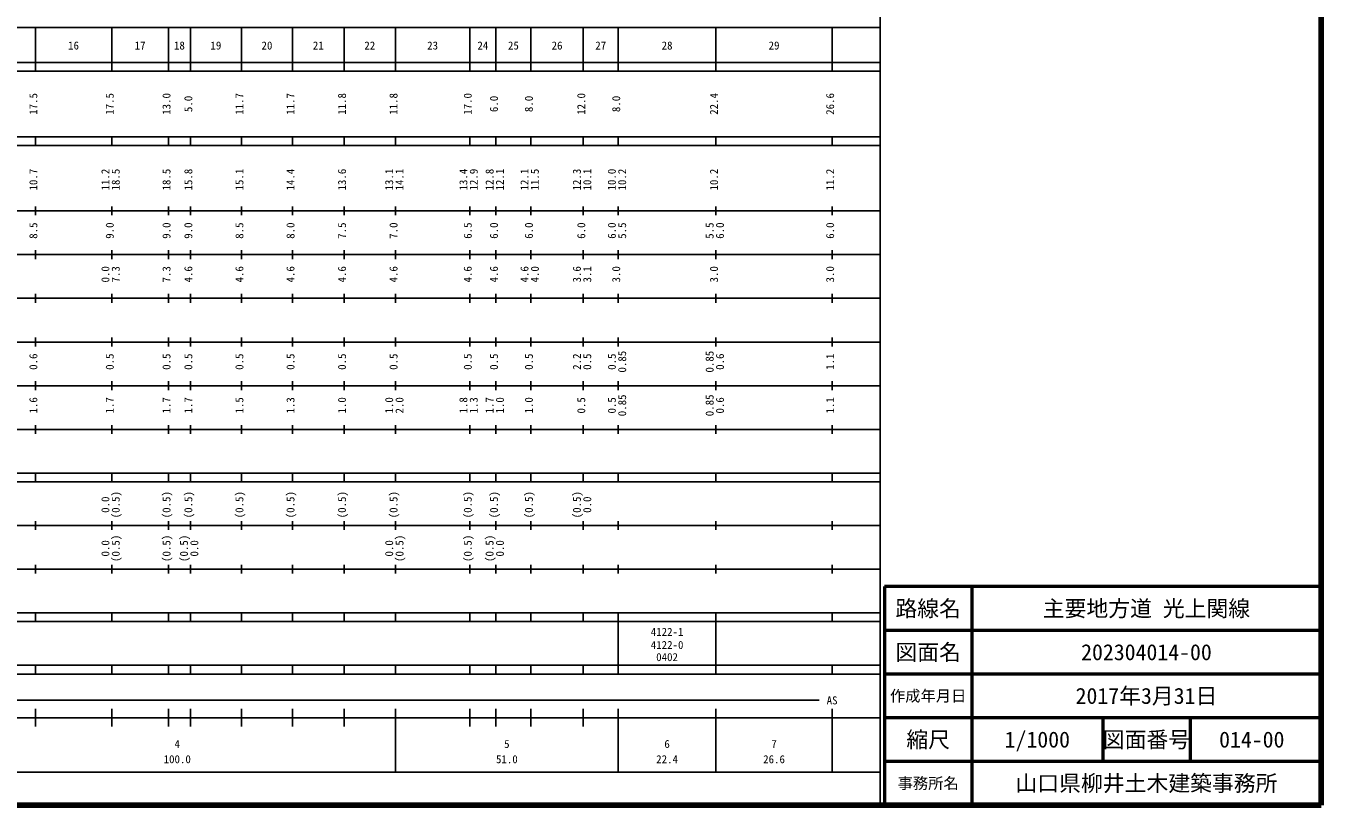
# Model space of a CAD drawing. Units: millimetres on the paper, enlarged 1000 times. Extents: x 40000 to 680000, y 20000 to 380000.
# Drawn here: x 383336 to 680000, y 20000 to 198357 of the extents above; entities that cross this region are included whole.
import ezdxf
from ezdxf.enums import TextEntityAlignment as Align

# ---------------------------------------------------------------- set-up
doc = ezdxf.new("R2010")
doc.units = ezdxf.units.MM
doc.header["$LTSCALE"] = 1000
for name, color, linetype, lineweight in [('M-TTL', 2, 'Continuous', 140), ('M-TTL-BAND', 7, 'Continuous', 25), ('M-TTL-FRAM', 2, 'Continuous', 50), ('M-TTL-LINE', 7, 'Continuous', 50)]:
    doc.layers.add(name, color=color, linetype=linetype, lineweight=lineweight)
doc.layers.add('M-TTL-TXT', color=7, linetype='Continuous')
doc.styles.add('ＭＳ ゴシック', font='')
doc.styles.get('ＭＳ ゴシック').set_extended_font_data('MS Gothic')

msp = doc.modelspace()

# ---------------------------------------------------------------- linework, layer by layer
at = {"layer": 'M-TTL'}
for p, q in [((680000, 20000), (680000, 380000)), ((40000, 20000), (680000, 20000))]:
    msp.add_line(p, q, dxfattribs=at)
at = {"layer": 'M-TTL-BAND'}
for p, q in [((579000, 20000), (579000, 370000)), ((68000, 198000), (579000, 198000)), ((385500, 188000), (385500, 198000)), ((403000, 188000), (403000, 198000)), ((416000, 188000), (416000, 198000)), ((421000, 188000), (421000, 198000)), ((432700, 188000), (432700, 198000)), ((444400, 188000), (444400, 198000)), ((456200, 188000), (456200, 198000)), ((468000, 188000), (468000, 198000)), ((485000, 188000), (485000, 198000)), ((491000, 188000), (491000, 198000)), ((499000, 188000), (499000, 198000)), ((511000, 188000), (511000, 198000)), ((519000, 188000), (519000, 198000)), ((541400, 188000), (541400, 198000)), ((568000, 188000), (568000, 198000)), ((40000, 190000), (579000, 190000)), ((40000, 188000), (579000, 188000)), ((40000, 173000), (579000, 173000)), ((385500, 171000), (385500, 173000)), ((403000, 171000), (403000, 173000)), ((416000, 171000), (416000, 173000)), ((421000, 171000), (421000, 173000)), ((432700, 171000), (432700, 173000)), ((444400, 171000), (444400, 173000)), ((456200, 171000), (456200, 173000)), ((468000, 171000), (468000, 173000)), ((485000, 171000), (485000, 173000)), ((491000, 171000), (491000, 173000)), ((499000, 171000), (499000, 173000)), ((511000, 171000), (511000, 173000)), ((519000, 171000), (519000, 173000)), ((541400, 171000), (541400, 173000)), ((568000, 171000), (568000, 173000)), ((40000, 171000), (579000, 171000)), ((40000, 156000), (579000, 156000)), ((385500, 155000), (385500, 157000)), ((403000, 155000), (403000, 157000)), ((416000, 155000), (416000, 157000)), ((421000, 155000), (421000, 157000)), ((432700, 155000), (432700, 157000)), ((444400, 155000), (444400, 157000)), ((456200, 155000), (456200, 157000)), ((468000, 155000), (468000, 157000)), ((485000, 155000), (485000, 157000)), ((491000, 155000), (491000, 157000)), ((499000, 155000), (499000, 157000)), ((511000, 155000), (511000, 157000)), ((519000, 155000), (519000, 157000)), ((541400, 155000), (541400, 157000)), ((568000, 155000), (568000, 157000)), ((46000, 146000), (579000, 146000)), ((385500, 145000), (385500, 147000)), ((403000, 145000), (403000, 147000)), ((416000, 145000), (416000, 147000)), ((421000, 145000), (421000, 147000)), ((432700, 145000), (432700, 147000)), ((444400, 145000), (444400, 147000)), ((456200, 145000), (456200, 147000)), ((468000, 145000), (468000, 147000)), ((485000, 145000), (485000, 147000)), ((491000, 145000), (491000, 147000)), ((499000, 145000), (499000, 147000)), ((511000, 145000), (511000, 147000)), ((519000, 145000), (519000, 147000)), ((541400, 145000), (541400, 147000)), ((568000, 145000), (568000, 147000)), ((385500, 135000), (385500, 137000)), ((403000, 135000), (403000, 137000)), ((416000, 135000), (416000, 137000)), ((421000, 135000), (421000, 137000)), ((432700, 135000), (432700, 137000)), ((444400, 135000), (444400, 137000)), ((456200, 135000), (456200, 137000)), ((468000, 135000), (468000, 137000)), ((485000, 135000), (485000, 137000)), ((491000, 135000), (491000, 137000)), ((499000, 135000), (499000, 137000)), ((511000, 135000), (511000, 137000)), ((519000, 135000), (519000, 137000)), ((541400, 135000), (541400, 137000)), ((568000, 135000), (568000, 137000)), ((52000, 136000), (579000, 136000)), ((46000, 126000), (579000, 126000)), ((385500, 125000), (385500, 127000)), ((403000, 125000), (403000, 127000)), ((416000, 125000), (416000, 127000)), ((421000, 125000), (421000, 127000)), ((432700, 125000), (432700, 127000)), ((444400, 125000), (444400, 127000)), ((456200, 125000), (456200, 127000)), ((468000, 125000), (468000, 127000)), ((485000, 125000), (485000, 127000)), ((491000, 125000), (491000, 127000)), ((499000, 125000), (499000, 127000)), ((511000, 125000), (511000, 127000)), ((519000, 125000), (519000, 127000)), ((541400, 125000), (541400, 127000)), ((568000, 125000), (568000, 127000)), ((52000, 116000), (579000, 116000)), ((385500, 115000), (385500, 117000)), ((403000, 115000), (403000, 117000)), ((416000, 115000), (416000, 117000)), ((421000, 115000), (421000, 117000)), ((432700, 115000), (432700, 117000)), ((444400, 115000), (444400, 117000)), ((456200, 115000), (456200, 117000)), ((468000, 115000), (468000, 117000)), ((485000, 115000), (485000, 117000)), ((491000, 115000), (491000, 117000)), ((499000, 115000), (499000, 117000)), ((511000, 115000), (511000, 117000)), ((519000, 115000), (519000, 117000)), ((541400, 115000), (541400, 117000)), ((568000, 115000), (568000, 117000)), ((385500, 105000), (385500, 107000)), ((403000, 105000), (403000, 107000)), ((416000, 105000), (416000, 107000)), ((421000, 105000), (421000, 107000)), ((432700, 105000), (432700, 107000)), ((444400, 105000), (444400, 107000)), ((456200, 105000), (456200, 107000)), ((468000, 105000), (468000, 107000)), ((485000, 105000), (485000, 107000)), ((491000, 105000), (491000, 107000)), ((499000, 105000), (499000, 107000)), ((511000, 105000), (511000, 107000)), ((519000, 105000), (519000, 107000)), ((541400, 105000), (541400, 107000)), ((568000, 105000), (568000, 107000)), ((46000, 106000), (579000, 106000)), ((40000, 96000), (579000, 96000)), ((385500, 94000), (385500, 96000)), ((403000, 94000), (403000, 96000)), ((416000, 94000), (416000, 96000)), ((421000, 94000), (421000, 96000)), ((432700, 94000), (432700, 96000)), ((444400, 94000), (444400, 96000)), ((456200, 94000), (456200, 96000)), ((468000, 94000), (468000, 96000)), ((485000, 94000), (485000, 96000)), ((491000, 94000), (491000, 96000)), ((499000, 94000), (499000, 96000)), ((511000, 94000), (511000, 96000)), ((519000, 94000), (519000, 96000)), ((541400, 94000), (541400, 96000)), ((568000, 94000), (568000, 96000)), ((40000, 94000), (579000, 94000)), ((49000, 84000), (579000, 84000)), ((385500, 83000), (385500, 85000)), ((403000, 83000), (403000, 85000)), ((416000, 83000), (416000, 85000)), ((421000, 83000), (421000, 85000)), ((432700, 83000), (432700, 85000)), ((444400, 83000), (444400, 85000)), ((456200, 83000), (456200, 85000)), ((468000, 83000), (468000, 85000)), ((485000, 83000), (485000, 85000)), ((491000, 83000), (491000, 85000)), ((499000, 83000), (499000, 85000)), ((511000, 83000), (511000, 85000)), ((519000, 83000), (519000, 85000)), ((541400, 83000), (541400, 85000)), ((568000, 83000), (568000, 85000)), ((385500, 73000), (385500, 75000)), ((403000, 73000), (403000, 75000)), ((416000, 73000), (416000, 75000)), ((421000, 73000), (421000, 75000)), ((432700, 73000), (432700, 75000)), ((444400, 73000), (444400, 75000)), ((456200, 73000), (456200, 75000)), ((468000, 73000), (468000, 75000)), ((485000, 73000), (485000, 75000)), ((491000, 73000), (491000, 75000)), ((499000, 73000), (499000, 75000)), ((511000, 73000), (511000, 75000)), ((519000, 73000), (519000, 75000)), ((541400, 73000), (541400, 75000)), ((568000, 73000), (568000, 75000)), ((40000, 74000), (579000, 74000)), ((40000, 64000), (579000, 64000)), ((385500, 62000), (385500, 64000)), ((403000, 62000), (403000, 64000)), ((416000, 62000), (416000, 64000)), ((421000, 62000), (421000, 64000)), ((432700, 62000), (432700, 64000)), ((444400, 62000), (444400, 64000)), ((456200, 62000), (456200, 64000)), ((468000, 62000), (468000, 64000)), ((485000, 62000), (485000, 64000)), ((491000, 62000), (491000, 64000)), ((499000, 62000), (499000, 64000)), ((511000, 62000), (511000, 64000)), ((519000, 62000), (519000, 64000)), ((541400, 62000), (541400, 64000)), ((568000, 62000), (568000, 64000)), ((40000, 62000), (579000, 62000)), ((519000, 52000), (519000, 62000)), ((541400, 52000), (541400, 62000)), ((40000, 52000), (579000, 52000)), ((385500, 50000), (385500, 52000)), ((403000, 50000), (403000, 52000)), ((416000, 50000), (416000, 52000)), ((421000, 50000), (421000, 52000)), ((432700, 50000), (432700, 52000)), ((444400, 50000), (444400, 52000)), ((456200, 50000), (456200, 52000)), ((468000, 50000), (468000, 52000)), ((485000, 50000), (485000, 52000)), ((491000, 50000), (491000, 52000)), ((499000, 50000), (499000, 52000)), ((511000, 50000), (511000, 52000)), ((519000, 50000), (519000, 52000)), ((541400, 50000), (541400, 52000)), ((568000, 50000), (568000, 52000)), ((40000, 50000), (579000, 50000)), ((71000, 44000), (565000, 44000)), ((385500, 38000), (385500, 42000)), ((403000, 38000), (403000, 42000)), ((416000, 38000), (416000, 42000)), ((421000, 38000), (421000, 42000)), ((432700, 38000), (432700, 42000)), ((444400, 38000), (444400, 42000)), ((456200, 38000), (456200, 42000)), ((468000, 27500), (468000, 42000)), ((485000, 38000), (485000, 42000)), ((491000, 38000), (491000, 42000)), ((499000, 38000), (499000, 42000)), ((511000, 38000), (511000, 42000)), ((519000, 27500), (519000, 42000)), ((541400, 27500), (541400, 42000)), ((568000, 27500), (568000, 42000)), ((40000, 40000), (579000, 40000)), ((68000, 27500), (579000, 27500))]:
    msp.add_line(p, q, dxfattribs=at)
at = {"layer": 'M-TTL-FRAM'}
for p, q in [((680000, 70000), (580000, 70000)), ((580000, 70000), (580000, 20000))]:
    msp.add_line(p, q, dxfattribs=at)
at = {"layer": 'M-TTL-LINE'}
for p, q in [((600000, 70000), (600000, 20000)), ((680000, 60000), (580000, 60000)), ((680000, 50000), (580000, 50000)), ((680000, 40000), (580000, 40000)), ((630000, 40000), (630000, 30000)), ((650000, 40000), (650000, 30000)), ((680000, 30000), (580000, 30000))]:
    msp.add_line(p, q, dxfattribs=at)

# ---------------------------------------------------------------- texts
at = {"layer": 'M-TTL-BAND', "style": 'ＭＳ ゴシック'}
for s, p in [('16', (394250, 192405)), ('17', (409500, 192405)), ('18', (418500, 192405)), ('19', (426850, 192405)), ('20', (438550, 192405)), ('21', (450300, 192405)), ('22', (462100, 192405)), ('23', (476500, 192405)), ('24', (488000, 192405)), ('25', (495000, 192405)), ('26', (505000, 192405)), ('27', (515000, 192405)), ('28', (530200, 192405)), ('29', (554700, 192405)), ('AS', (568000, 42500)), ('4', (418000, 32523)), ('5', (493500, 32523)), ('6', (530200, 32523)), ('7', (554700, 32523)), ('100.0', (418000, 29033)), ('51.0', (493500, 29033)), ('22.4', (530200, 29033)), ('26.6', (554700, 29033))]:
    msp.add_text(s, height=1833, dxfattribs=at).set_placement(p, align=Align.BOTTOM_CENTER)
for s, p in [('17.5', (386500, 180500)), ('17.5', (404000, 180500)), ('13.0', (417000, 180500)), ('5.0', (422000, 180500)), ('11.7', (433700, 180500)), ('11.7', (445400, 180500)), ('11.8', (457200, 180500)), ('11.8', (469000, 180500)), ('17.0', (486000, 180500)), ('6.0', (492000, 180500)), ('8.0', (500000, 180500)), ('12.0', (512000, 180500)), ('8.0', (520000, 180500)), ('22.4', (542400, 180500)), ('26.6', (569000, 180500)), ('10.7', (386500, 163174)), ('11.2', (403000, 163174)), ('18.5', (405370, 163174)), ('18.5', (417000, 163174)), ('15.8', (422000, 163174)), ('15.1', (433700, 163174)), ('14.4', (445400, 163174)), ('13.6', (457200, 163174)), ('13.1', (468000, 163174)), ('14.1', (470370, 163174)), ('13.4', (485000, 163174)), ('12.9', (487370, 163174)), ('12.8', (491000, 163174)), ('12.1', (493370, 163174)), ('12.1', (499000, 163174)), ('11.5', (501370, 163174)), ('12.3', (511000, 163174)), ('10.1', (513370, 163174)), ('10.0', (519000, 163174)), ('10.2', (521370, 163174)), ('10.2', (542400, 163174)), ('11.2', (569000, 163174)), ('8.5', (386500, 151500)), ('9.0', (404000, 151500)), ('9.0', (417000, 151500)), ('9.0', (422000, 151500)), ('8.5', (433700, 151500)), ('8.0', (445400, 151500)), ('7.5', (457200, 151500)), ('7.0', (469000, 151500)), ('6.5', (486000, 151500)), ('6.0', (492000, 151500)), ('6.0', (500000, 151500)), ('6.0', (512000, 151500)), ('6.0', (519000, 151500)), ('5.5', (521370, 151500)), ('5.5', (541400, 151500)), ('6.0', (543770, 151500)), ('6.0', (569000, 151500)), ('0.0', (403000, 141500)), ('7.3', (405370, 141500)), ('7.3', (417000, 141500)), ('4.6', (422000, 141500)), ('4.6', (433700, 141500)), ('4.6', (445400, 141500)), ('4.6', (457200, 141500)), ('4.6', (469000, 141500)), ('4.6', (486000, 141500)), ('4.6', (492000, 141500)), ('4.6', (499000, 141500)), ('4.0', (501370, 141500)), ('3.6', (511000, 141500)), ('3.1', (513370, 141500)), ('3.0', (520000, 141500)), ('3.0', (542400, 141500)), ('3.0', (569000, 141500)), ('0.6', (386500, 121500)), ('0.5', (404000, 121500)), ('0.5', (417000, 121500)), ('0.5', (422000, 121500)), ('0.5', (433700, 121500)), ('0.5', (445400, 121500)), ('0.5', (457200, 121500)), ('0.5', (469000, 121500)), ('0.5', (486000, 121500)), ('0.5', (492000, 121500)), ('0.5', (500000, 121500)), ('2.2', (511000, 121500)), ('0.5', (513370, 121500)), ('0.5', (519000, 121500)), ('0.85', (521370, 121500)), ('0.85', (541400, 121500)), ('0.6', (543770, 121500)), ('1.1', (569000, 121500)), ('1.6', (386500, 111500)), ('1.7', (404000, 111500)), ('1.7', (417000, 111500)), ('1.7', (422000, 111500)), ('1.5', (433700, 111500)), ('1.3', (445400, 111500)), ('1.0', (457200, 111500)), ('1.0', (468000, 111500)), ('2.0', (470370, 111500)), ('1.8', (485000, 111500)), ('1.3', (487370, 111500)), ('1.7', (491000, 111500)), ('1.0', (493370, 111500)), ('1.0', (500000, 111500)), ('0.5', (512000, 111500)), ('0.5', (519000, 111500)), ('0.85', (521370, 111500)), ('0.85', (541400, 111500)), ('0.6', (543770, 111500)), ('1.1', (569000, 111500)), ('0.0', (403000, 88764)), ('(0.5)', (405370, 88764)), ('(0.5)', (417000, 88764)), ('(0.5)', (422000, 88764)), ('(0.5)', (433700, 88764)), ('(0.5)', (445400, 88764)), ('(0.5)', (457200, 88764)), ('(0.5)', (469000, 88764)), ('(0.5)', (486000, 88764)), ('(0.5)', (492000, 88764)), ('(0.5)', (500000, 88764)), ('(0.5)', (511000, 88764)), ('0.0', (513370, 88764)), ('0.0', (403000, 78764)), ('(0.5)', (405370, 78764)), ('(0.5)', (417000, 78764)), ('(0.5)', (421000, 78764)), ('0.0', (423370, 78764)), ('0.0', (468000, 78764)), ('(0.5)', (470370, 78764)), ('(0.5)', (486000, 78764)), ('(0.5)', (491000, 78764)), ('0.0', (493370, 78764))]:
    msp.add_text(s, height=1833, rotation=90, dxfattribs=at).set_placement(p, align=Align.BOTTOM_CENTER)
for s, p in [('4122-1', (530200, 59655)), ('4122-0', (530200, 56655))]:
    msp.add_text(s, height=1833, dxfattribs=at).set_placement(p, align=Align.MIDDLE_CENTER)
msp.add_text('0402', height=1833, dxfattribs=at).set_placement((527700, 52413), align=Align.BOTTOM_LEFT)
at = {"layer": 'M-TTL-TXT', "style": 'ＭＳ ゴシック'}
for s, height, p in [('路線名', 3666, (590000, 65000)), ('路線名', 3666, (590000, 65000)), ('主要地方道 光上関線', 3666, (640000, 65000)), ('図面名', 3666, (590000, 55000)), ('図面名', 3666, (590000, 55000)), ('202304014-00', 3666, (640000, 55000)), ('作成年月日', 2566, (590000, 45000)), ('作成年月日', 2566, (590000, 45000)), ('2017年3月31日', 3666, (640000, 45000)), ('縮尺', 3666, (590000, 35000)), ('縮尺', 3666, (590000, 35000)), ('1/1000', 3666, (615000, 35000)), ('図面番号', 3666, (640000, 35000)), ('図面番号', 3666, (640000, 35000)), ('014-00', 3666, (664125, 35000)), ('山口県柳井土木建築事務所', 3666, (640000, 25000)), ('事務所名', 2566, (590000, 25000)), ('事務所名', 2566, (590000, 25000))]:
    msp.add_text(s, height=height, dxfattribs=at).set_placement(p, align=Align.MIDDLE_CENTER)

doc.saveas('drawing.dxf')
